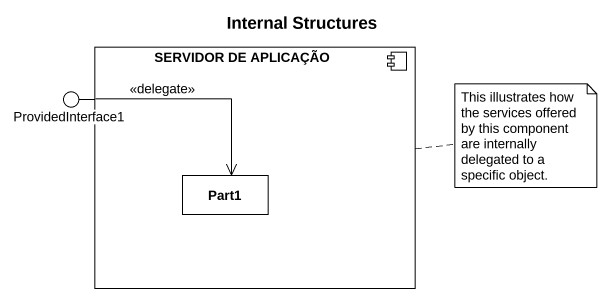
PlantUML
@startuml
title Internal Structures
component "SERVIDOR DE APLICAÇÃO" as SERVIDOR_DE_APLICAÇÃO {
  rectangle Part1
}
() ProvidedInterface1
SERVIDOR_DE_APLICAÇÃO -left- ProvidedInterface1
ProvidedInterface1 --> Part1 : <<delegate>>
note right of SERVIDOR_DE_APLICAÇÃO : This illustrates how the services offered by this component are internally delegated to a specific object.
@enduml
